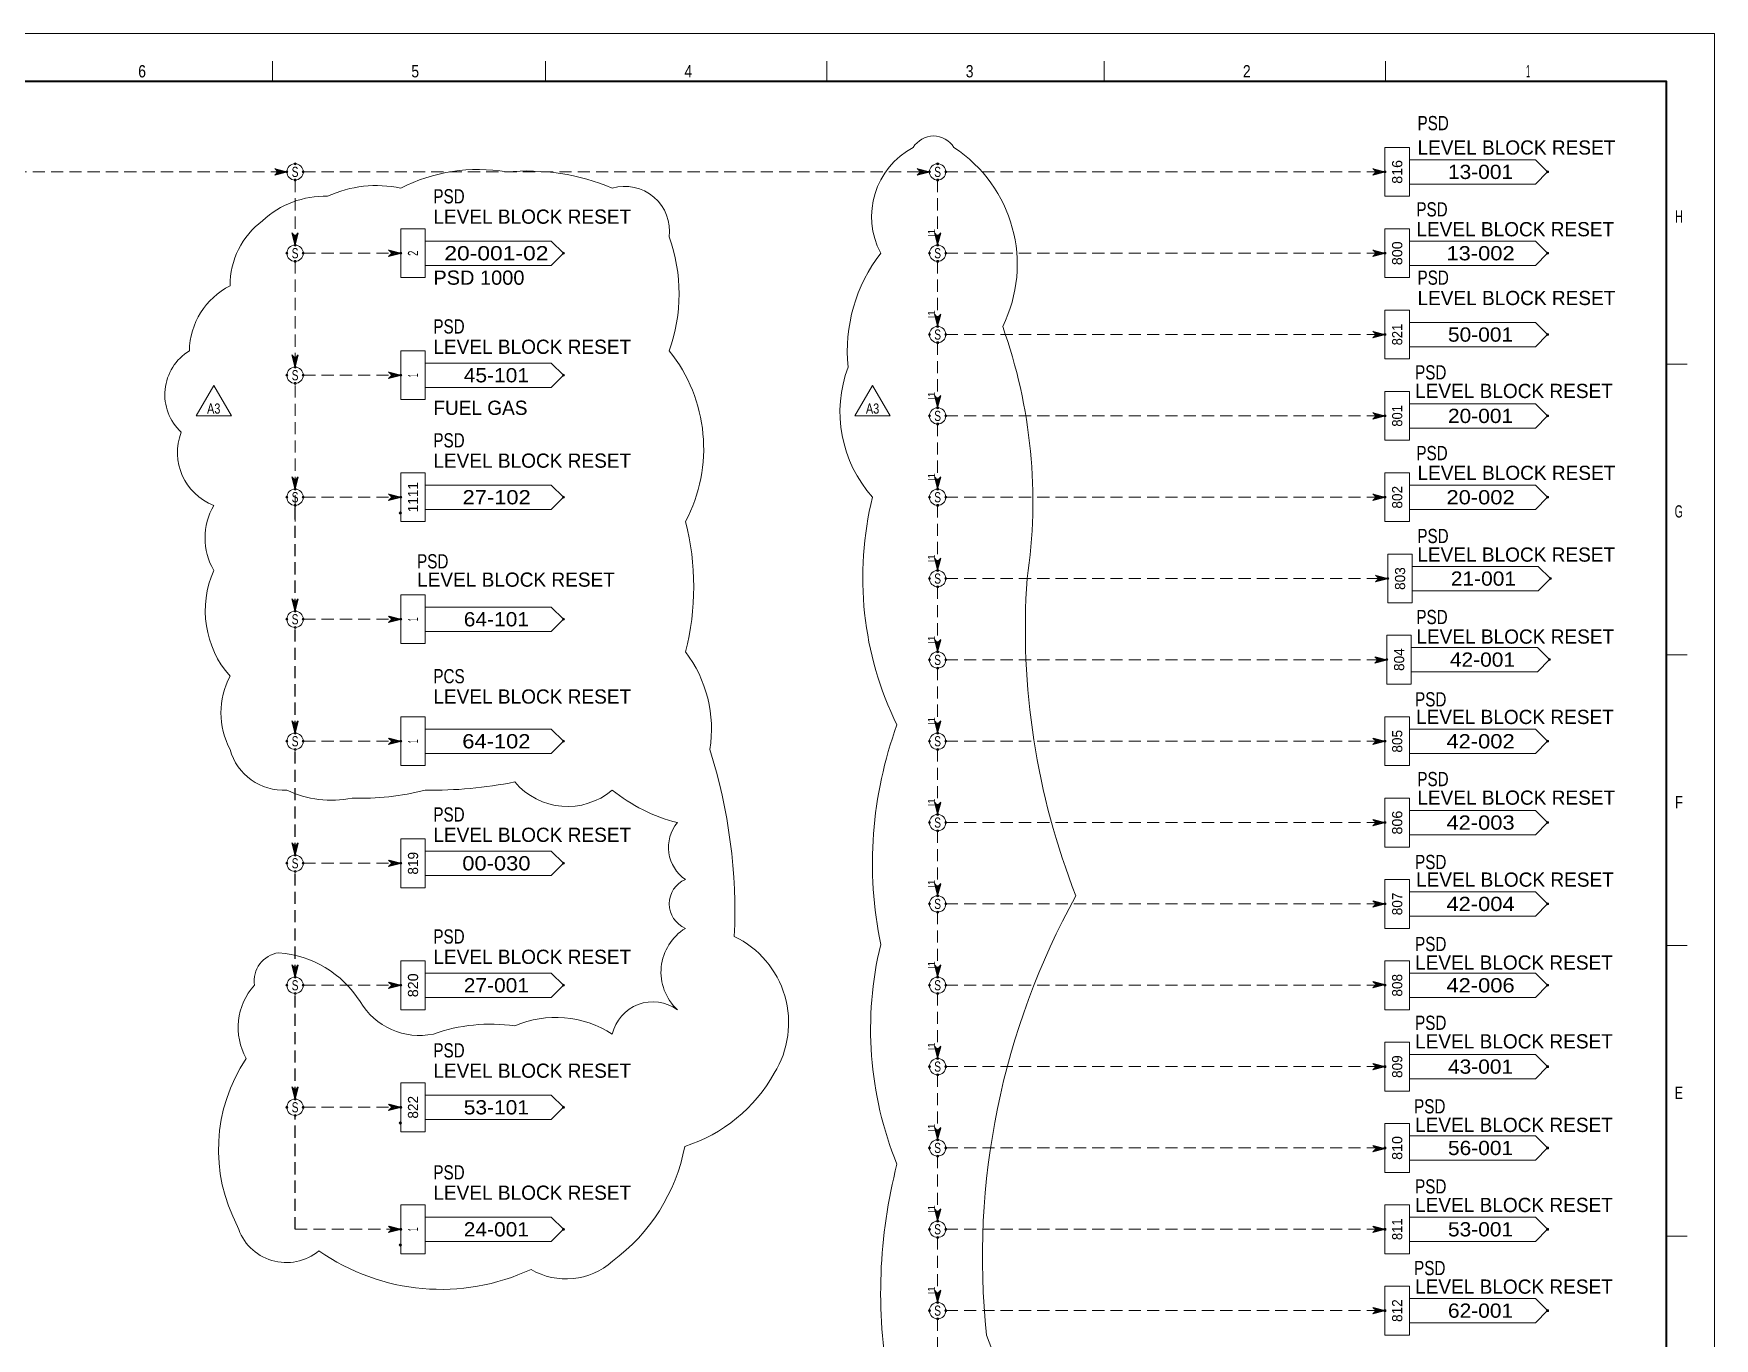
# Model space of a CAD drawing. Header units: millimetres. Extents: x 0 to 841, y 0 to 594.
# Drawn here: x 427.7 to 841, y 273.2 to 594 of the extents above; entities that cross this region are included whole.
import ezdxf
from ezdxf.enums import TextEntityAlignment as Align

# ---------------------------------------------------------------- set-up
doc = ezdxf.new("R2010")
doc.units = ezdxf.units.MM
doc.header["$PDMODE"] = 32
doc.header["$PDSIZE"] = 0.5
doc.linetypes.add('MEDIUM_DASHED', pattern=[4.5, 3, -1.5])
for name, color, linetype, lineweight in [('1', 7, 'Continuous', 13), ('12', 7, 'Continuous', 13), ('46', 7, 'MEDIUM_DASHED', 13), ('48', 7, 'Continuous', 13), ('49', 7, 'Continuous', 13), ('50', 7, 'Continuous', 13), ('51', 7, 'Continuous', 13), ('9', 7, 'Continuous', 13)]:
    doc.layers.add(name, color=color, linetype=linetype, lineweight=lineweight)
doc.layers.add('45', color=7, linetype='Continuous')

msp = doc.modelspace()

# ---------------------------------------------------------------- linework, layer by layer
at = {"layer": '1'}
for p, q in [((486.455, 587.261), (486.455, 582.228)), ((553.613, 587.261), (553.613, 582.228)), ((622.776, 587.261), (622.776, 582.228)), ((690.937, 587.261), (690.937, 582.228)), ((760.1, 587.261), (760.1, 582.228)), ((834.275, 512.761), (829.263, 512.761)), ((834.275, 441.28), (829.263, 441.28)), ((834.275, 369.799), (829.263, 369.799)), ((834.275, 298.318), (829.263, 298.318))]:
    msp.add_line(p, q, dxfattribs=at)
at = {"layer": '1', "linetype": 'MEDIUM_DASHED', "lineweight": 25}
for p, q in [((492, 452), (492, 478)), ((492, 422), (492, 448)), ((492, 392), (492, 418)), ((492, 362), (492, 388)), ((492, 332), (492, 358)), ((492, 300), (492, 328))]:
    msp.add_line(p, q, dxfattribs=at)
at = {"layer": '1', "lineweight": 35}
msp.add_lwpolyline([(829.263, 112.014), (829.263, 582.228), (10.333, 582.228), (10.333, 10.382)], dxfattribs=at)
at = {"layer": '1'}
for p in [(517.883, 476.134), (517.883, 326.134), (517.883, 296.134)]:
    msp.add_point(p, dxfattribs=at)
at = {"layer": '12'}
msp.add_lwpolyline([(0, 594), (841, 594), (841, 0), (0, 0)], close=True, dxfattribs=at)
at = {"layer": '46'}
for p, q in [((216, 560), (490, 560)), ((492, 558), (492, 542)), ((494, 560), (648, 560)), ((650, 558), (650, 542)), ((652, 560), (760, 560)), ((492, 538), (492, 512)), ((494, 540), (518, 540)), ((650, 538), (650, 522)), ((652, 540), (760, 540)), ((650, 518), (650, 502)), ((652, 520), (760, 520)), ((494, 510), (518, 510)), ((492, 507.49), (492, 474)), ((650, 498), (650, 482)), ((652, 500), (760, 500)), ((494, 480), (516, 480)), ((652, 480), (760, 480)), ((492, 478), (492, 474)), ((650, 478), (650, 462)), ((652, 460), (760, 460)), ((650, 458), (650, 442)), ((652, 440), (760, 440)), ((650, 438), (650, 422)), ((494, 420), (518, 420)), ((650, 418), (650, 402)), ((652, 420), (760, 420)), ((650, 398), (650, 382)), ((652, 400), (760, 400)), ((494, 390), (518, 390)), ((650, 378), (650, 362)), ((652, 380), (760, 380)), ((494, 360), (518, 360)), ((652, 360), (760, 360)), ((650, 358), (650, 342)), ((652, 340), (760, 340)), ((650, 338), (650, 322)), ((494, 330), (518, 330)), ((652, 320), (760, 320)), ((650, 318), (650, 302)), ((492, 300), (518, 300)), ((652, 300), (760, 300)), ((650, 278), (650, 262)), ((652, 280), (760, 280))]:
    msp.add_line(p, q, dxfattribs=at)
for points in [[(490, 560), (487, 560.8), (487.8, 560), (487, 559.2)], [(489.6, 560), (487.4, 560.6), (488, 560), (487.4, 559.4)], [(489.2, 560), (487.8, 560.4), (488.2, 560), (487.8, 559.6)], [(488.8, 560), (488.2, 560.2), (488.4, 560), (488.2, 559.8)], [(648, 560), (645, 560.8), (645.8, 560), (645, 559.2)], [(647.6, 560), (645.4, 560.6), (646, 560), (645.4, 559.4)], [(647.2, 560), (645.8, 560.4), (646.2, 560), (645.8, 559.6)], [(646.8, 560), (646.2, 560.2), (646.4, 560), (646.2, 559.8)], [(760, 560), (757, 560.8), (757.8, 560), (757, 559.2)], [(759.6, 560), (757.4, 560.6), (758, 560), (757.4, 559.4)], [(759.2, 560), (757.8, 560.4), (758.2, 560), (757.8, 559.6)], [(758.8, 560), (758.2, 560.2), (758.4, 560), (758.2, 559.8)], [(492, 542), (492.8, 545), (492, 544.2), (491.2, 545)], [(492, 542.4), (492.6, 544.6), (492, 544), (491.4, 544.6)], [(492, 542.8), (492.4, 544.2), (492, 543.8), (491.6, 544.2)], [(492, 543.2), (492.2, 543.8), (492, 543.6), (491.8, 543.8)], [(650, 542), (650.8, 545), (650, 544.2), (649.2, 545)], [(650, 542.4), (650.6, 544.6), (650, 544), (649.4, 544.6)], [(650, 542.8), (650.4, 544.2), (650, 543.8), (649.6, 544.2)], [(650, 543.2), (650.2, 543.8), (650, 543.6), (649.8, 543.8)], [(518, 540), (515, 540.8), (515.8, 540), (515, 539.2)], [(517.6, 540), (515.4, 540.6), (516, 540), (515.4, 539.4)], [(517.2, 540), (515.8, 540.4), (516.2, 540), (515.8, 539.6)], [(516.8, 540), (516.2, 540.2), (516.4, 540), (516.2, 539.8)], [(760, 540), (757, 540.8), (757.8, 540), (757, 539.2)], [(759.6, 540), (757.4, 540.6), (758, 540), (757.4, 539.4)], [(759.2, 540), (757.8, 540.4), (758.2, 540), (757.8, 539.6)], [(758.8, 540), (758.2, 540.2), (758.4, 540), (758.2, 539.8)], [(650, 522), (650.8, 525), (650, 524.2), (649.2, 525)], [(650, 522.4), (650.6, 524.6), (650, 524), (649.4, 524.6)], [(650, 522.8), (650.4, 524.2), (650, 523.8), (649.6, 524.2)], [(650, 523.2), (650.2, 523.8), (650, 523.6), (649.8, 523.8)], [(760, 520), (757, 520.8), (757.8, 520), (757, 519.2)], [(759.6, 520), (757.4, 520.6), (758, 520), (757.4, 519.4)], [(759.2, 520), (757.8, 520.4), (758.2, 520), (757.8, 519.6)], [(758.8, 520), (758.2, 520.2), (758.4, 520), (758.2, 519.8)], [(492, 512), (492.8, 515), (492, 514.2), (491.2, 515)], [(492, 512.4), (492.6, 514.6), (492, 514), (491.4, 514.6)], [(492, 512.8), (492.4, 514.2), (492, 513.8), (491.6, 514.2)], [(492, 513.2), (492.2, 513.8), (492, 513.6), (491.8, 513.8)], [(518, 510), (515, 510.8), (515.8, 510), (515, 509.2)], [(517.6, 510), (515.4, 510.6), (516, 510), (515.4, 509.4)], [(517.2, 510), (515.8, 510.4), (516.2, 510), (515.8, 509.6)], [(516.8, 510), (516.2, 510.2), (516.4, 510), (516.2, 509.8)], [(650, 502), (650.8, 505), (650, 504.2), (649.2, 505)], [(650, 502.4), (650.6, 504.6), (650, 504), (649.4, 504.6)], [(650, 502.8), (650.4, 504.2), (650, 503.8), (649.6, 504.2)], [(650, 503.2), (650.2, 503.8), (650, 503.6), (649.8, 503.8)], [(760, 500), (757, 500.8), (757.8, 500), (757, 499.2)], [(759.6, 500), (757.4, 500.6), (758, 500), (757.4, 499.4)], [(759.2, 500), (757.8, 500.4), (758.2, 500), (757.8, 499.6)], [(758.8, 500), (758.2, 500.2), (758.4, 500), (758.2, 499.8)], [(492, 482), (492.8, 485), (492, 484.2), (491.2, 485)], [(492, 482.4), (492.6, 484.6), (492, 484), (491.4, 484.6)], [(492, 482.8), (492.4, 484.2), (492, 483.8), (491.6, 484.2)], [(492, 483.2), (492.2, 483.8), (492, 483.6), (491.8, 483.8)], [(650, 482), (650.8, 485), (650, 484.2), (649.2, 485)], [(650, 482.4), (650.6, 484.6), (650, 484), (649.4, 484.6)], [(650, 482.8), (650.4, 484.2), (650, 483.8), (649.6, 484.2)], [(650, 483.2), (650.2, 483.8), (650, 483.6), (649.8, 483.8)], [(518, 480), (515, 480.8), (515.8, 480), (515, 479.2)], [(517.6, 480), (515.4, 480.6), (516, 480), (515.4, 479.4)], [(517.2, 480), (515.8, 480.4), (516.2, 480), (515.8, 479.6)], [(516.8, 480), (516.2, 480.2), (516.4, 480), (516.2, 479.8)], [(760, 480), (757, 480.8), (757.8, 480), (757, 479.2)], [(759.6, 480), (757.4, 480.6), (758, 480), (757.4, 479.4)], [(759.2, 480), (757.8, 480.4), (758.2, 480), (757.8, 479.6)], [(758.8, 480), (758.2, 480.2), (758.4, 480), (758.2, 479.8)], [(650, 462), (650.8, 465), (650, 464.2), (649.2, 465)], [(650, 462.4), (650.6, 464.6), (650, 464), (649.4, 464.6)], [(650, 462.8), (650.4, 464.2), (650, 463.8), (649.6, 464.2)], [(650, 463.2), (650.2, 463.8), (650, 463.6), (649.8, 463.8)], [(760.709, 460), (757.709, 460.8), (758.509, 460), (757.709, 459.2)], [(760.309, 460), (758.109, 460.6), (758.709, 460), (758.109, 459.4)], [(759.909, 460), (758.509, 460.4), (758.909, 460), (758.509, 459.6)], [(759.509, 460), (758.909, 460.2), (759.109, 460), (758.909, 459.8)], [(492, 452), (492.8, 455), (492, 454.2), (491.2, 455)], [(492, 452.4), (492.6, 454.6), (492, 454), (491.4, 454.6)], [(492, 452.8), (492.4, 454.2), (492, 453.8), (491.6, 454.2)], [(492, 453.2), (492.2, 453.8), (492, 453.6), (491.8, 453.8)], [(517.6, 450), (515.4, 450.6), (516, 450), (515.4, 449.4)], [(517.2, 450), (515.8, 450.4), (516.2, 450), (515.8, 449.6)], [(516.8, 450), (516.2, 450.2), (516.4, 450), (516.2, 449.8)], [(650, 442), (650.8, 445), (650, 444.2), (649.2, 445)], [(650, 442.4), (650.6, 444.6), (650, 444), (649.4, 444.6)], [(650, 442.8), (650.4, 444.2), (650, 443.8), (649.6, 444.2)], [(650, 443.2), (650.2, 443.8), (650, 443.6), (649.8, 443.8)], [(760.472, 440), (757.472, 440.8), (758.272, 440), (757.472, 439.2)], [(760.072, 440), (757.872, 440.6), (758.472, 440), (757.872, 439.4)], [(759.672, 440), (758.272, 440.4), (758.672, 440), (758.272, 439.6)], [(759.272, 440), (758.672, 440.2), (758.872, 440), (758.672, 439.8)], [(492, 422), (492.8, 425), (492, 424.2), (491.2, 425)], [(492, 422.4), (492.6, 424.6), (492, 424), (491.4, 424.6)], [(492, 422.8), (492.4, 424.2), (492, 423.8), (491.6, 424.2)], [(492, 423.2), (492.2, 423.8), (492, 423.6), (491.8, 423.8)], [(650, 422), (650.8, 425), (650, 424.2), (649.2, 425)], [(650, 422.4), (650.6, 424.6), (650, 424), (649.4, 424.6)], [(650, 422.8), (650.4, 424.2), (650, 423.8), (649.6, 424.2)], [(650, 423.2), (650.2, 423.8), (650, 423.6), (649.8, 423.8)], [(518, 420), (515, 420.8), (515.8, 420), (515, 419.2)], [(517.6, 420), (515.4, 420.6), (516, 420), (515.4, 419.4)], [(517.2, 420), (515.8, 420.4), (516.2, 420), (515.8, 419.6)], [(516.8, 420), (516.2, 420.2), (516.4, 420), (516.2, 419.8)], [(760, 420), (757, 420.8), (757.8, 420), (757, 419.2)], [(759.6, 420), (757.4, 420.6), (758, 420), (757.4, 419.4)], [(759.2, 420), (757.8, 420.4), (758.2, 420), (757.8, 419.6)], [(758.8, 420), (758.2, 420.2), (758.4, 420), (758.2, 419.8)], [(650, 402), (650.8, 405), (650, 404.2), (649.2, 405)], [(650, 402.4), (650.6, 404.6), (650, 404), (649.4, 404.6)], [(650, 402.8), (650.4, 404.2), (650, 403.8), (649.6, 404.2)], [(650, 403.2), (650.2, 403.8), (650, 403.6), (649.8, 403.8)], [(760, 400), (757, 400.8), (757.8, 400), (757, 399.2)], [(759.6, 400), (757.4, 400.6), (758, 400), (757.4, 399.4)], [(759.2, 400), (757.8, 400.4), (758.2, 400), (757.8, 399.6)], [(758.8, 400), (758.2, 400.2), (758.4, 400), (758.2, 399.8)], [(492, 392), (492.8, 395), (492, 394.2), (491.2, 395)], [(492, 392.4), (492.6, 394.6), (492, 394), (491.4, 394.6)], [(492, 392.8), (492.4, 394.2), (492, 393.8), (491.6, 394.2)], [(492, 393.2), (492.2, 393.8), (492, 393.6), (491.8, 393.8)], [(518, 390), (515, 390.8), (515.8, 390), (515, 389.2)], [(517.6, 390), (515.4, 390.6), (516, 390), (515.4, 389.4)], [(517.2, 390), (515.8, 390.4), (516.2, 390), (515.8, 389.6)], [(516.8, 390), (516.2, 390.2), (516.4, 390), (516.2, 389.8)], [(650, 382), (650.8, 385), (650, 384.2), (649.2, 385)], [(650, 382.4), (650.6, 384.6), (650, 384), (649.4, 384.6)], [(650, 382.8), (650.4, 384.2), (650, 383.8), (649.6, 384.2)], [(650, 383.2), (650.2, 383.8), (650, 383.6), (649.8, 383.8)], [(760, 380), (757, 380.8), (757.8, 380), (757, 379.2)], [(759.6, 380), (757.4, 380.6), (758, 380), (757.4, 379.4)], [(759.2, 380), (757.8, 380.4), (758.2, 380), (757.8, 379.6)], [(758.8, 380), (758.2, 380.2), (758.4, 380), (758.2, 379.8)], [(492, 362), (492.8, 365), (492, 364.2), (491.2, 365)], [(492, 362.4), (492.6, 364.6), (492, 364), (491.4, 364.6)], [(492, 362.8), (492.4, 364.2), (492, 363.8), (491.6, 364.2)], [(492, 363.2), (492.2, 363.8), (492, 363.6), (491.8, 363.8)], [(650, 362), (650.8, 365), (650, 364.2), (649.2, 365)], [(650, 362.4), (650.6, 364.6), (650, 364), (649.4, 364.6)], [(650, 362.8), (650.4, 364.2), (650, 363.8), (649.6, 364.2)], [(650, 363.2), (650.2, 363.8), (650, 363.6), (649.8, 363.8)], [(518, 360), (515, 360.8), (515.8, 360), (515, 359.2)], [(517.6, 360), (515.4, 360.6), (516, 360), (515.4, 359.4)], [(517.2, 360), (515.8, 360.4), (516.2, 360), (515.8, 359.6)], [(516.8, 360), (516.2, 360.2), (516.4, 360), (516.2, 359.8)], [(760, 360.157), (757, 360.957), (757.8, 360.157), (757, 359.357)], [(759.6, 360.157), (757.4, 360.757), (758, 360.157), (757.4, 359.557)], [(759.2, 360.157), (757.8, 360.557), (758.2, 360.157), (757.8, 359.757)], [(758.8, 360.157), (758.2, 360.357), (758.4, 360.157), (758.2, 359.957)], [(650, 342), (650.8, 345), (650, 344.2), (649.2, 345)], [(650, 342.4), (650.6, 344.6), (650, 344), (649.4, 344.6)], [(650, 342.8), (650.4, 344.2), (650, 343.8), (649.6, 344.2)], [(650, 343.2), (650.2, 343.8), (650, 343.6), (649.8, 343.8)], [(760, 340), (757, 340.8), (757.8, 340), (757, 339.2)], [(759.6, 340), (757.4, 340.6), (758, 340), (757.4, 339.4)], [(759.2, 340), (757.8, 340.4), (758.2, 340), (757.8, 339.6)], [(758.8, 340), (758.2, 340.2), (758.4, 340), (758.2, 339.8)], [(492, 332), (492.8, 335), (492, 334.2), (491.2, 335)], [(492, 332.4), (492.6, 334.6), (492, 334), (491.4, 334.6)], [(492, 332.8), (492.4, 334.2), (492, 333.8), (491.6, 334.2)], [(492, 333.2), (492.2, 333.8), (492, 333.6), (491.8, 333.8)], [(518, 330), (515, 330.8), (515.8, 330), (515, 329.2)], [(517.6, 330), (515.4, 330.6), (516, 330), (515.4, 329.4)], [(517.2, 330), (515.8, 330.4), (516.2, 330), (515.8, 329.6)], [(516.8, 330), (516.2, 330.2), (516.4, 330), (516.2, 329.8)], [(650, 322), (650.8, 325), (650, 324.2), (649.2, 325)], [(650, 322.4), (650.6, 324.6), (650, 324), (649.4, 324.6)], [(650, 322.8), (650.4, 324.2), (650, 323.8), (649.6, 324.2)], [(650, 323.2), (650.2, 323.8), (650, 323.6), (649.8, 323.8)], [(760, 319.843), (757, 320.643), (757.8, 319.843), (757, 319.043)], [(759.6, 319.843), (757.4, 320.443), (758, 319.843), (757.4, 319.243)], [(759.2, 319.843), (757.8, 320.243), (758.2, 319.843), (757.8, 319.443)], [(758.8, 319.843), (758.2, 320.043), (758.4, 319.843), (758.2, 319.643)], [(650, 302), (650.8, 305), (650, 304.2), (649.2, 305)], [(650, 302.4), (650.6, 304.6), (650, 304), (649.4, 304.6)], [(650, 302.8), (650.4, 304.2), (650, 303.8), (649.6, 304.2)], [(650, 303.2), (650.2, 303.8), (650, 303.6), (649.8, 303.8)], [(518, 300), (515, 300.8), (515.8, 300), (515, 299.2)], [(517.6, 300), (515.4, 300.6), (516, 300), (515.4, 299.4)], [(517.2, 300), (515.8, 300.4), (516.2, 300), (515.8, 299.6)], [(516.8, 300), (516.2, 300.2), (516.4, 300), (516.2, 299.8)], [(760, 300), (757, 300.8), (757.8, 300), (757, 299.2)], [(759.6, 300), (757.4, 300.6), (758, 300), (757.4, 299.4)], [(759.2, 300), (757.8, 300.4), (758.2, 300), (757.8, 299.6)], [(758.8, 300), (758.2, 300.2), (758.4, 300), (758.2, 299.8)], [(650, 282.4), (650.6, 284.6), (650, 284), (649.4, 284.6)], [(650, 282.8), (650.4, 284.2), (650, 283.8), (649.6, 284.2)], [(650, 283.2), (650.2, 283.8), (650, 283.6), (649.8, 283.8)], [(760, 280), (757, 280.8), (757.8, 280), (757, 279.2)], [(759.6, 280), (757.4, 280.6), (758, 280), (757.4, 279.4)], [(759.2, 280), (757.8, 280.4), (758.2, 280), (757.8, 279.6)], [(758.8, 280), (758.2, 280.2), (758.4, 280), (758.2, 279.8)]]:
    msp.add_lwpolyline(points, close=True, dxfattribs=at)
for points in [[(494, 450), (518, 450), (515, 450.8), (515.8, 450), (515, 449.2), (518, 450)], [(650, 298), (650, 282), (650.8, 285), (650, 284.2), (649.2, 285), (650, 282)]]:
    msp.add_lwpolyline(points, dxfattribs=at)
at = {"layer": '48'}
for centre in [(492, 560), (650, 560), (492, 540), (650, 540), (650, 520), (492, 510), (650, 500), (492, 480), (650, 480), (650, 460), (492, 450), (650, 440), (492, 420), (650, 420), (650, 400), (492, 390), (650, 380), (492, 360), (650, 360), (650, 340), (492, 330), (650, 320), (650, 300), (650, 280)]:
    msp.add_circle(centre, 2, dxfattribs=at)
for p in [(492, 562), (650, 562), (490, 560), (492, 558), (494, 560), (648, 560), (650, 558), (652, 560), (492, 542), (650, 542), (490, 540), (492, 538), (494, 540), (648, 540), (650, 538), (652, 540), (650, 522), (648, 520), (650, 518), (652, 520), (490, 510), (492, 512), (494, 510), (492, 508), (648, 500), (650, 502), (652, 500), (650, 498), (490, 480), (492, 482), (494, 480), (648, 480), (650, 482), (652, 480), (492, 478), (650, 478), (648, 460), (650, 462), (652, 460), (650, 458), (492, 452), (490, 450), (492, 448), (494, 450), (650, 442), (648, 440), (650, 438), (652, 440), (492, 422), (650, 422), (490, 420), (492, 418), (494, 420), (648, 420), (650, 418), (652, 420), (650, 402), (648, 400), (650, 398), (652, 400), (490, 390), (492, 392), (494, 390), (492, 388), (648, 380), (650, 382), (652, 380), (650, 378), (490, 360), (492, 362), (494, 360), (648, 360), (650, 362), (652, 360), (492, 358), (650, 358), (648, 340), (650, 342), (652, 340), (650, 338), (492, 332), (490, 330), (492, 328), (494, 330), (648, 320), (650, 322), (650, 318), (652, 320), (650, 302), (648, 300), (650, 298), (652, 300), (650, 282), (648, 280), (650, 278), (652, 280)]:
    msp.add_point(p, dxfattribs=at)
at = {"layer": '49'}
for p, q in [((766, 566), (760, 566)), ((766, 554), (766, 566)), ((797, 563), (766, 563)), ((797, 557), (766, 557)), ((524, 546), (518, 546)), ((524, 534), (524, 546)), ((766, 546), (760, 546)), ((766, 534), (766, 546)), ((555, 543), (524, 543)), ((797, 543), (766, 543)), ((555, 537), (524, 537)), ((797, 537), (766, 537)), ((766, 526), (760, 526)), ((766, 514), (766, 526)), ((797, 523), (766, 523)), ((797, 517), (766, 517)), ((524, 516), (518, 516)), ((524, 504), (524, 516)), ((555, 513), (524, 513)), ((555, 507), (524, 507)), ((766, 506), (760, 506)), ((766, 494), (766, 506)), ((797, 503), (766, 503)), ((797, 497), (766, 497)), ((524, 486), (518, 486)), ((524, 474), (524, 486)), ((766, 486), (760, 486)), ((766, 474), (766, 486)), ((555, 483), (524, 483)), ((797, 483), (766, 483)), ((555, 477), (524, 477)), ((797, 477), (766, 477)), ((766.709, 466), (760.709, 466)), ((766.709, 454), (766.709, 466)), ((797.709, 463), (766.709, 463)), ((524, 456), (518, 456)), ((524, 444), (524, 456)), ((797.709, 457), (766.709, 457)), ((555, 453), (524, 453)), ((555, 447), (524, 447)), ((766.472, 446.079), (760.472, 446.079)), ((766.472, 434.079), (766.472, 446.079)), ((797.472, 443.079), (766.472, 443.079)), ((797.472, 437.079), (766.472, 437.079)), ((524, 426), (518, 426)), ((524, 414), (524, 426)), ((766, 426), (760, 426)), ((766, 414), (766, 426)), ((555, 423), (524, 423)), ((797, 423), (766, 423)), ((555, 417), (524, 417)), ((797, 417), (766, 417)), ((766, 406), (760, 406)), ((766, 394), (766, 406)), ((797, 403), (766, 403)), ((797, 397), (766, 397)), ((524, 396), (518, 396)), ((524, 384), (524, 396)), ((555, 393), (524, 393)), ((555, 387), (524, 387)), ((766, 386), (760, 386)), ((766, 374), (766, 386)), ((797, 383), (766, 383)), ((797, 377), (766, 377)), ((524, 366), (518, 366)), ((524, 354), (524, 366)), ((766, 366), (760, 366)), ((766, 354), (766, 366)), ((555, 363), (524, 363)), ((797, 363), (766, 363)), ((555, 357), (524, 357)), ((797, 357), (766, 357)), ((766, 346), (760, 346)), ((766, 334), (766, 346)), ((797, 343), (766, 343)), ((524, 336), (518, 336)), ((524, 324), (524, 336)), ((797, 337), (766, 337)), ((555, 333), (524, 333)), ((555, 327), (524, 327)), ((766, 326), (760, 326)), ((766, 314), (766, 326)), ((797, 323), (766, 323)), ((797, 317), (766, 317)), ((524, 306), (518, 306)), ((524, 294), (524, 306)), ((766, 306), (760, 306)), ((766, 294), (766, 306)), ((555, 303), (524, 303)), ((797, 303), (766, 303)), ((555, 297), (524, 297)), ((797, 297), (766, 297)), ((766, 286), (760, 286)), ((766, 274), (766, 286)), ((797, 283), (766, 283)), ((797, 277), (766, 277))]:
    msp.add_line(p, q, dxfattribs=at)
for points in [[(760, 566), (760, 554), (766, 554)], [(797, 563), (800, 560), (797, 557)], [(518, 546), (518, 534), (524, 534)], [(760, 546), (760, 534), (766, 534)], [(555, 543), (558, 540), (555, 537)], [(797, 543), (800, 540), (797, 537)], [(760, 526), (760, 514), (766, 514)], [(797, 523), (800, 520), (797, 517)], [(518, 516), (518, 504), (524, 504)], [(555, 513), (558, 510), (555, 507)], [(760, 506), (760, 494), (766, 494)], [(797, 503), (800, 500), (797, 497)], [(518, 486), (518, 474), (524, 474)], [(760, 486), (760, 474), (766, 474)], [(555, 483), (558, 480), (555, 477)], [(797, 483), (800, 480), (797, 477)], [(760.709, 466), (760.709, 454), (766.709, 454)], [(797.709, 463), (800.709, 460), (797.709, 457)], [(518, 456), (518, 444), (524, 444)], [(555, 453), (558, 450), (555, 447)], [(760.472, 446.079), (760.472, 434.079), (766.472, 434.079)], [(797.472, 443.079), (800.472, 440.079), (797.472, 437.079)], [(518, 426), (518, 414), (524, 414)], [(760, 426), (760, 414), (766, 414)], [(555, 423), (558, 420), (555, 417)], [(797, 423), (800, 420), (797, 417)], [(760, 406), (760, 394), (766, 394)], [(797, 403), (800, 400), (797, 397)], [(518, 396), (518, 384), (524, 384)], [(555, 393), (558, 390), (555, 387)], [(760, 386), (760, 374), (766, 374)], [(797, 383), (800, 380), (797, 377)], [(518, 366), (518, 354), (524, 354)], [(760, 366), (760, 354), (766, 354)], [(555, 363), (558, 360), (555, 357)], [(797, 363), (800, 360), (797, 357)], [(760, 346), (760, 334), (766, 334)], [(797, 343), (800, 340), (797, 337)], [(518, 336), (518, 324), (524, 324)], [(555, 333), (558, 330), (555, 327)], [(760, 326), (760, 314), (766, 314)], [(797, 323), (800, 320), (797, 317)], [(518, 306), (518, 294), (524, 294)], [(760, 306), (760, 294), (766, 294)], [(555, 303), (558, 300), (555, 297)], [(797, 303), (800, 300), (797, 297)], [(760, 286), (760, 274), (766, 274)], [(797, 283), (800, 280), (797, 277)]]:
    msp.add_lwpolyline(points, dxfattribs=at)
for p in [(760, 560), (800, 560), (518, 540), (558, 540), (760, 540), (800, 540), (760, 520), (800, 520), (518, 510), (558, 510), (760, 500), (800, 500), (518, 480), (558, 480), (760, 480), (800, 480), (760.709, 460), (800.709, 460), (518, 450), (558, 450), (760.472, 440.079), (800.472, 440.079), (518, 420), (558, 420), (760, 420), (800, 420), (760, 400), (800, 400), (518, 390), (558, 390), (760, 380), (800, 380), (518, 360), (558, 360), (760, 360), (800, 360), (760, 340), (800, 340), (518, 330), (558, 330), (760, 320), (800, 320), (518, 300), (558, 300), (760, 300), (800, 300), (760, 280), (800, 280)]:
    msp.add_point(p, dxfattribs=at)
at = {"layer": '50'}
for points in [[(472.001, 507.499), (467.671, 499.999), (476.331, 499.999)], [(634.001, 507.499), (629.671, 499.999), (638.331, 499.999)]]:
    msp.add_lwpolyline(points, close=True, dxfattribs=at)
at = {"layer": '51'}
for centre, radius, start, end in [((649, 563), 5.831, 30.96376, 149.03624), ((653, 549), 19.235, 117.89727, 207.89727), ((635.25, 537.25), 34.324, 333.62158, 56.88866), ((537, 519), 41.593, 80.31121, 117.18111), ((549, 506), 54.231, 67.21759, 95.29008), ((499.286, 531.571), 22.44, 88.17591, 132.93618), ((512, 528), 28.636, 77.90524, 114.77514), ((573.087, 545.435), 11.007, 352.51005, 106.28736), ((496, 532), 20, 126.8699, 180), ((545, 530), 41.437, 340.25316, 19.74684), ((667, 516), 39.205, 142.25319, 185.85601), ((484.333, 515.667), 18.336, 117.03086, 178.95838), ((545, 479), 128.413, 351.4913, 19.56378), ((472.6, 505.24), 12.623, 121.52424, 227.05457), ((554.182, 491.97), 38.296, 332.01552, 38.86514), ((657.353, 500.941), 31.367, 159.35592, 221.88339), ((477, 491), 13.928, 158.96249, 248.96249), ((713.8, 460.229), 82.213, 166.08449, 206.14652), ((486, 470), 16.125, 150.25512, 209.74488), ((526, 458), 64.031, 345.52971, 14.47029), ((494.28, 452.12), 24.372, 156.08525, 221.40708), ((851, 447.615), 179.428, 176.04214, 201.45019), ((563, 423), 31.401, 350.83765, 37.23483), ((493, 427), 19.235, 152.10273, 207.89727), ((733.4, 389.933), 99.419, 159.96109, 191.56612), ((489.154, 421.615), 13.642, 195.36846, 273.55618), ((466.667, 378), 133.468, 357.42343, 17.43939), ((526, 508), 100.02, 268.85424, 281.53462), ((559, 421), 17.029, 220.23636, 310.23636), ((501, 431), 25.495, 244.44004, 281.30993), ((508, 470), 64.031, 268.21009, 284.47029), ((596, 440), 41.231, 230.90614, 255.96376), ((593.364, 393.909), 9.556, 140.40379, 235.85641), ((590.5, 380), 6.5, 112.61986, 247.38013), ((844.818, 293), 183.803, 151.03898, 185.93336), ((594.6, 363.24), 12.623, 121.52424, 227.05457), ((589.877, 350.803), 23.49, 328.11168, 64.47134), ((489, 361), 7.071, 98.1301, 188.1301), ((486, 342), 26.077, 32.47119, 85.60129), ((721.842, 349.211), 88.324, 166.38608, 202.08671), ((493.462, 349.615), 15.466, 137.82216, 209.49746), ((522.6, 364.6), 16.945, 210.49983, 281.57519), ((580, 345.667), 10.269, 54.24611, 166.86598), ((556.125, 326.5), 25.588, 57.16387, 113.30885), ((540, 309), 41.437, 81.67435, 109.74684), ((513.356, 319.584), 40.189, 146.09754, 208.02506), ((576.085, 357.184), 38.616, 287.6941, 330.88472), ((543.047, 328.856), 45.567, 306.29534, 349.29821), ((762.231, 284.436), 126.24, 165.52062, 190.23719), ((489.88, 304.367), 12.548, 196.99082, 309.61069), ((527.911, 337.604), 52.37, 235.00931, 294.97258), ((558.645, 304.881), 17.087, 239.68322, 311.73797), ((586.44, 242.36), 81.917, 341.22885, 22.72101)]:
    msp.add_arc(centre, radius, start, end, dxfattribs=at)
at = {"layer": '9'}
msp.add_lwpolyline([(0, 0), (841, 0), (841, 594), (0, 594)], close=True, dxfattribs=at)

# ---------------------------------------------------------------- texts
at = {"layer": '1'}
for s, width, p in [('6', 0.85, (454.385, 583.235)), ('5', 0.85, (521.543, 583.235)), ('4', 0.85, (588.701, 583.235)), ('3', 0.85, (657.864, 583.235)), ('2', 0.85, (726.025, 583.235)), ('1', 0.4, (795.18, 583.235))]:
    msp.add_text(s, height=3.02, dxfattribs=dict(at, width=width)).set_placement(p, align=Align.CENTER)
for s, width, p in [('H', 0.65, (833.27, 547.494)), ('G', 0.65, (833.27, 475.007)), ('F', 0.8, (833.27, 403.526)), ('E', 0.75, (833.27, 332.045))]:
    msp.add_text(s, height=3.02, dxfattribs=dict(at, width=width)).set_placement(p, align=Align.RIGHT)
at = {"layer": '45'}
for p in [(649.375, 544), (649.375, 524), (649.375, 504), (649.375, 484), (649.375, 464), (649.375, 444), (649.375, 424), (649.375, 404), (649.375, 384), (649.375, 364), (649.375, 344), (649.375, 324), (649.375, 304), (649.375, 284)]:
    msp.add_text('I1', height=1.75, rotation=90, dxfattribs=at).set_placement(p)
at = {"layer": '49'}
for s, width, p in [('PSD', 0.8, (768, 570.25)), ('PSD', 0.8, (526, 552.25)), ('PSD', 0.8, (767.717, 549.038)), ('PSD 1000', 1.05, (526, 532.25)), ('PSD', 0.8, (768, 532.25)), ('PSD', 0.8, (526, 520.25)), ('PSD', 0.8, (767.402, 508.959)), ('PSD', 0.8, (526, 492.25)), ('PSD', 0.8, (767.717, 489.117)), ('PSD', 0.8, (767.953, 468.723)), ('PSD', 0.8, (522, 462.503)), ('PSD', 0.8, (767.717, 448.802)), ('PCS', 0.8, (526, 434.25)), ('PSD', 0.8, (767.402, 428.565)), ('PSD', 0.8, (767.953, 408.959)), ('PSD', 0.8, (526, 400.25)), ('PSD', 0.8, (767.402, 388.565)), ('PSD', 0.8, (526, 370.25)), ('PSD', 0.8, (767.402, 368.408)), ('PSD', 0.8, (767.402, 349.038)), ('PSD', 0.8, (526, 342.25)), ('PSD', 0.8, (767.165, 328.487)), ('PSD', 0.8, (526, 312.25)), ('PSD', 0.8, (767.402, 308.802)), ('PSD', 0.8, (767.165, 288.723))]:
    msp.add_text(s, height=3.5, dxfattribs=dict(at, width=width)).set_placement(p)
for s, p in [('LEVEL BLOCK RESET', (768, 564.25)), ('LEVEL BLOCK RESET', (526, 547.25)), ('LEVEL BLOCK RESET', (767.717, 544.156)), ('LEVEL BLOCK RESET', (768, 527.25)), ('LEVEL BLOCK RESET', (526, 515.25)), ('LEVEL BLOCK RESET', (767.402, 504.392)), ('FUEL GAS', (526, 500.25)), ('LEVEL BLOCK RESET', (526, 487.25)), ('LEVEL BLOCK RESET', (768, 484.25)), ('LEVEL BLOCK RESET', (767.953, 464.156)), ('LEVEL BLOCK RESET', (522, 457.996)), ('LEVEL BLOCK RESET', (767.717, 443.998)), ('LEVEL BLOCK RESET', (526, 429.25)), ('LEVEL BLOCK RESET', (767.638, 424.235)), ('LEVEL BLOCK RESET', (767.953, 404.392)), ('LEVEL BLOCK RESET', (526, 395.25)), ('LEVEL BLOCK RESET', (767.638, 384.235)), ('LEVEL BLOCK RESET', (526, 365.25)), ('LEVEL BLOCK RESET', (767.402, 363.841)), ('LEVEL BLOCK RESET', (767.402, 344.471)), ('LEVEL BLOCK RESET', (526, 337.25)), ('LEVEL BLOCK RESET', (767.402, 323.92)), ('LEVEL BLOCK RESET', (526, 307.25)), ('LEVEL BLOCK RESET', (767.402, 304.235)), ('LEVEL BLOCK RESET', (767.402, 284.156))]:
    msp.add_text(s, height=3.5, dxfattribs=at).set_placement(p)
for s, width, p in [('816', 1.05, (764.25, 560)), ('800', 1.05, (764.25, 540)), ('2', 0.7, (522.25, 539.992)), ('821', 0.95, (764.25, 520)), ('1', 0.4, (522.25, 509.992)), ('801', 0.95, (764.25, 500)), ('1', 0.4, (522.25, 449.991)), ('1', 0.4, (522.25, 419.991)), ('806', 1.05, (764.25, 400)), ('820', 1.05, (522.25, 359.999)), ('810', 1.05, (764.25, 320)), ('811', 0.95, (764.25, 300)), ('1', 0.4, (522.25, 299.999))]:
    msp.add_text(s, height=2.5, rotation=90, dxfattribs=dict(at, width=width)).set_placement(p, align=Align.CENTER)
for s, width, p in [('13-001', 1.1, (783.5, 558.25)), ('20-001-02', 1.2, (541.5, 538.25)), ('13-002', 1.15, (783.5, 538.25)), ('50-001', 1.1, (783.5, 518.25)), ('45-101', 1.1, (541.5, 508.25)), ('20-001', 1.1, (783.5, 498.25)), ('27-102', 1.15, (541.563, 478.25)), ('20-002', 1.15, (783.5, 478.25)), ('21-001', 1.1, (784.209, 458.25)), ('64-101', 1.1, (541.5, 448.25)), ('42-001', 1.1, (783.972, 438.329)), ('64-102', 1.15, (541.5, 418.25)), ('42-002', 1.15, (783.5, 418.25)), ('42-003', 1.15, (783.5, 398.25)), ('00-030', 1.15, (541.5, 388.25)), ('42-004', 1.15, (783.5, 378.25)), ('27-001', 1.1, (541.5, 358.25)), ('42-006', 1.15, (783.5, 358.25)), ('43-001', 1.1, (783.5, 338.25)), ('53-101', 1.1, (541.5, 328.25)), ('56-001', 1.1, (783.5, 318.25)), ('24-001', 1.1, (541.5, 298.25)), ('53-001', 1.1, (783.5, 298.25)), ('62-001', 1.1, (783.5, 278.25))]:
    msp.add_text(s, height=3.5, dxfattribs=dict(at, width=width)).set_placement(p, align=Align.CENTER)
for s, p in [('1111', (522.25, 480.02)), ('802', (764.25, 480)), ('803', (764.959, 460)), ('804', (764.723, 440.079)), ('805', (764.25, 420)), ('819', (522.25, 390)), ('807', (764.25, 380)), ('808', (764.25, 360)), ('809', (764.25, 340)), ('822', (522.25, 330)), ('812', (764.25, 280))]:
    msp.add_text(s, height=2.5, rotation=90, dxfattribs=at).set_placement(p, align=Align.CENTER)
at = {"layer": '50'}
for s, width, p in [('S', 0.75, (492, 558.75)), ('S', 0.75, (650, 558.75)), ('S', 0.75, (492, 538.75)), ('S', 0.75, (650, 538.75)), ('S', 0.75, (650, 518.75)), ('S', 0.75, (492, 508.75)), ('A3', 0.8, (472.001, 500.554)), ('A3', 0.8, (634.001, 500.554)), ('S', 0.75, (650, 498.75)), ('S', 0.75, (492, 478.75)), ('S', 0.75, (650, 478.75)), ('S', 0.75, (650, 458.75)), ('S', 0.75, (492, 448.75)), ('S', 0.75, (650, 438.75)), ('S', 0.75, (492, 418.75)), ('S', 0.75, (650, 418.75)), ('S', 0.75, (650, 398.75)), ('S', 0.75, (492, 388.75)), ('S', 0.75, (650, 378.75)), ('S', 0.75, (492, 358.75)), ('S', 0.75, (650, 358.75)), ('S', 0.75, (650, 338.75)), ('S', 0.75, (492, 328.75)), ('S', 0.75, (650, 318.75)), ('S', 0.75, (650, 298.75)), ('S', 0.75, (650, 278.75))]:
    msp.add_text(s, height=2.5, dxfattribs=dict(at, width=width)).set_placement(p, align=Align.CENTER)

doc.saveas('drawing.dxf')
